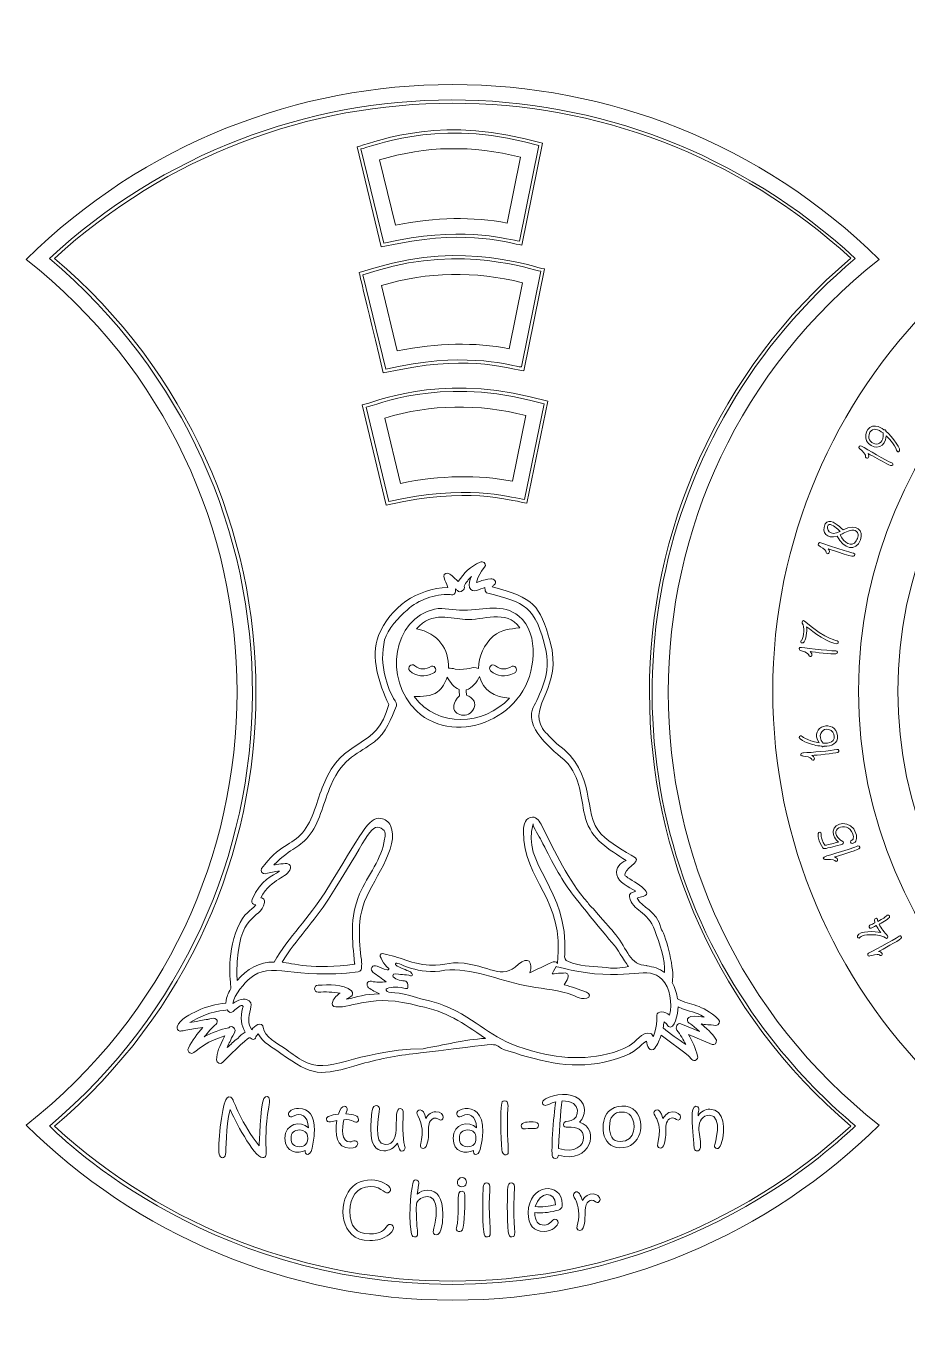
# Model space of a CAD drawing. Header units: inches. Extents: x 0.6 to 23.3, y -0.3 to 8.3.
# Drawn here: x 0.58 to 6.26, y -0.14 to 8.28 of the extents above; entities that cross this region are included whole.
import ezdxf

# ---------------------------------------------------------------- set-up
doc = ezdxf.new("R2010")
doc.units = ezdxf.units.IN
doc.header["$MEASUREMENT"] = 0
doc.layers.add('_U+0421_U+043B_U+043E_U+0439 1', color=7, linetype='Continuous')

msp = doc.modelspace()

# ---------------------------------------------------------------- linework, layer by layer
at = {"layer": '_U+0421_U+043B_U+043E_U+0439 1', "color": 1, "lineweight": 9, "true_color": 0xff0000}
for points, knots in [([(6.0792, 6.775), (4.5528, 8.2792), (2.1042, 8.2778), (0.5792, 6.775), (2.3917, 5.3528), (2.3931, 2.6194), (0.5792, 1.1944), (1.2861, 0.4972), (2.2569, 0.0667), (3.3292, 0.0667), (4.4014, 0.0667), (5.3722, 0.4972), (6.0792, 1.1944), (4.2667, 2.6181), (4.2639, 5.3514), (6.0792, 6.775)], [0, 0, 0, 0, 1, 1, 1, 2, 2, 2, 3, 3, 3, 4, 4, 4, 5, 5, 5, 5]), ([(3.7667, 7.4347), (3.7667, 7.4347), (3.6806, 7.0097), (3.6806, 7.0097), (3.4611, 7.0514), (3.2208, 7.0486), (2.9597, 6.9958), (2.9597, 6.9958), (2.8583, 7.4167), (2.8583, 7.4167), (3.1556, 7.5083), (3.4583, 7.5125), (3.7667, 7.4347)], [0, 0, 0, 0, 1, 1, 1, 2, 2, 2, 3, 3, 3, 4, 4, 4, 4]), ([(8.9375, 0.4486), (6.9833, 0.4486), (5.3931, 2.0389), (5.3931, 3.9931), (5.3931, 5.9472), (6.9833, 7.5375), (8.9375, 7.5375), (10.8917, 7.5375), (12.4819, 5.9472), (12.4819, 3.9931), (12.4819, 2.0389), (10.8917, 0.4486), (8.9375, 0.4486)], [0, 0, 0, 0, 1, 1, 1, 2, 2, 2, 3, 3, 3, 4, 4, 4, 4]), ([(8.9375, 6.9847), (7.2875, 6.9847), (5.9458, 5.6431), (5.9458, 3.9931), (5.9458, 2.3431), (7.2875, 1.0014), (8.9375, 1.0014), (10.5875, 1.0014), (11.9292, 2.3431), (11.9292, 3.9931), (11.9292, 5.6431), (10.5875, 6.9847), (8.9375, 6.9847)], [0, 0, 0, 0, 1, 1, 1, 2, 2, 2, 3, 3, 3, 4, 4, 4, 4]), ([(3.7792, 6.625), (3.7792, 6.625), (3.6931, 6.2), (3.6931, 6.2), (3.4736, 6.2417), (3.2333, 6.2389), (2.9722, 6.1861), (2.9722, 6.1861), (2.8708, 6.6069), (2.8708, 6.6069), (3.1681, 6.6972), (3.4722, 6.7014), (3.7792, 6.625)], [0, 0, 0, 0, 1, 1, 1, 2, 2, 2, 3, 3, 3, 4, 4, 4, 4]), ([(8.9375, 1.2556), (7.4278, 1.2556), (6.2, 2.4833), (6.2, 3.9931), (6.2, 5.5028), (7.4278, 6.7306), (8.9375, 6.7306), (10.4472, 6.7306), (11.675, 5.5028), (11.675, 3.9931), (11.675, 2.4833), (10.4472, 1.2556), (8.9375, 1.2556)], [0, 0, 0, 0, 1, 1, 1, 2, 2, 2, 3, 3, 3, 4, 4, 4, 4]), ([(3.7139, 5.3458), (3.4944, 5.3875), (3.2542, 5.3847), (2.9931, 5.3319), (2.9931, 5.3319), (2.8917, 5.7528), (2.8917, 5.7528), (3.1903, 5.8431), (3.4931, 5.8458), (3.8014, 5.7694), (3.8014, 5.7694), (3.7139, 5.3458), (3.7139, 5.3458)], [0, 0, 0, 0, 1, 1, 1, 2, 2, 2, 3, 3, 3, 4, 4, 4, 4])]:
    msp.add_open_spline(points, degree=3, knots=knots, dxfattribs=at)
at = {"layer": '_U+0421_U+043B_U+043E_U+0439 1', "lineweight": 0}
for points, knots in [([(5.9264, 1.1889), (5.8889, 1.1653), (4.9431, 0.1681), (3.3278, 0.1681), (1.7014, 0.1681), (0.75, 1.1764), (0.7292, 1.1889), (2.4625, 2.6472), (2.4861, 5.3), (0.7292, 6.7819), (2.2, 8.1403), (4.4458, 8.1472), (5.925, 6.7819), (4.5944, 5.6611), (4.2639, 3.8347), (4.9958, 2.3653), (5.3694, 1.6194), (5.9014, 1.2153), (5.9264, 1.1889)], [0, 0, 0, 0, 1, 1, 1, 2, 2, 2, 3, 3, 3, 4, 4, 4, 5, 5, 5, 6, 6, 6, 6]), ([(5.8958, 1.1889), (4.1708, 2.6542), (4.1597, 5.3097), (5.8958, 6.7833), (4.4444, 8.1167), (2.2111, 8.1139), (0.7625, 6.7819), (2.4944, 5.3111), (2.4931, 2.6569), (0.7625, 1.1875), (2.2111, -0.1431), (4.4444, -0.1444), (5.8958, 1.1889)], [0, 0, 0, 0, 1, 1, 1, 2, 2, 2, 3, 3, 3, 4, 4, 4, 4]), ([(2.8681, 6.8556), (2.8681, 6.8556), (2.7125, 7.5014), (2.7125, 7.5014), (2.7833, 7.5139), (3.1944, 7.7028), (3.7958, 7.5528), (3.7958, 7.5528), (3.9083, 7.525), (3.9083, 7.525), (3.9083, 7.525), (3.775, 6.8681), (3.775, 6.8681), (3.7, 6.8764), (3.4403, 6.9694), (2.9819, 6.8778), (2.9819, 6.8778), (2.8681, 6.8556), (2.8681, 6.8556)], [0, 0, 0, 0, 1, 1, 1, 2, 2, 2, 3, 3, 3, 4, 4, 4, 5, 5, 5, 6, 6, 6, 6]), ([(2.7375, 7.4875), (2.7375, 7.4875), (2.8847, 6.8792), (2.8847, 6.8792), (2.8847, 6.8792), (2.9792, 6.8986), (2.9792, 6.8986), (3.4347, 6.9889), (3.6986, 6.8986), (3.7597, 6.8931), (3.7597, 6.8931), (3.8847, 7.5097), (3.8847, 7.5097), (3.8847, 7.5097), (3.7917, 7.5333), (3.7917, 7.5333), (3.2028, 7.6792), (2.7972, 7.4972), (2.7375, 7.4875)], [0, 0, 0, 0, 1, 1, 1, 2, 2, 2, 3, 3, 3, 4, 4, 4, 5, 5, 5, 6, 6, 6, 6]), ([(3.9222, 6.7139), (3.9222, 6.7139), (3.7889, 6.0569), (3.7889, 6.0569), (3.7139, 6.0653), (3.4542, 6.1583), (2.9958, 6.0667), (2.9958, 6.0667), (2.8819, 6.0444), (2.8819, 6.0444), (2.7278, 6.6806), (2.7278, 6.6847), (2.7264, 6.6903), (2.7264, 6.6903), (2.8361, 6.7236), (2.8361, 6.7236), (3.4056, 6.8958), (3.8514, 6.7236), (3.9222, 6.7139)], [0, 0, 0, 0, 1, 1, 1, 2, 2, 2, 3, 3, 3, 4, 4, 4, 5, 5, 5, 6, 6, 6, 6]), ([(3.8972, 6.6986), (3.8375, 6.7069), (3.4, 6.8722), (2.8417, 6.7042), (2.8417, 6.7042), (2.75, 6.6764), (2.75, 6.6764), (2.75, 6.6764), (2.8972, 6.0681), (2.8972, 6.0681), (2.8972, 6.0681), (2.9917, 6.0875), (2.9917, 6.0875), (3.4472, 6.1778), (3.7111, 6.0875), (3.7722, 6.0819), (3.7722, 6.0819), (3.8972, 6.6986), (3.8972, 6.6986)], [0, 0, 0, 0, 1, 1, 1, 2, 2, 2, 3, 3, 3, 4, 4, 4, 5, 5, 5, 6, 6, 6, 6]), ([(3.8292, 5.8889), (3.8292, 5.8889), (3.9417, 5.8611), (3.9417, 5.8611), (3.9417, 5.8611), (3.8083, 5.2042), (3.8083, 5.2042), (3.7333, 5.2125), (3.4736, 5.3056), (3.0153, 5.2139), (3.0153, 5.2139), (2.9014, 5.1917), (2.9014, 5.1917), (2.9014, 5.1917), (2.7458, 5.8375), (2.7458, 5.8375), (2.8153, 5.85), (3.2278, 6.0389), (3.8292, 5.8889)], [0, 0, 0, 0, 1, 1, 1, 2, 2, 2, 3, 3, 3, 4, 4, 4, 5, 5, 5, 6, 6, 6, 6]), ([(3.9181, 5.8444), (3.9181, 5.8444), (3.825, 5.8681), (3.825, 5.8681), (3.2375, 6.0153), (2.8306, 5.8333), (2.7708, 5.8222), (2.7708, 5.8222), (2.9181, 5.2139), (2.9181, 5.2139), (2.9181, 5.2139), (3.0125, 5.2333), (3.0125, 5.2333), (3.4681, 5.3236), (3.7319, 5.2333), (3.7931, 5.2278), (3.7931, 5.2278), (3.9181, 5.8444), (3.9181, 5.8444)], [0, 0, 0, 0, 1, 1, 1, 2, 2, 2, 3, 3, 3, 4, 4, 4, 5, 5, 5, 6, 6, 6, 6]), ([(6.0097, 5.5889), (5.9694, 5.6306), (6, 5.7083), (6.0556, 5.7014), (6.0792, 5.6986), (6.0958, 5.6861), (6.1097, 5.6778), (6.1125, 5.6778), (6.1153, 5.6778), (6.1181, 5.6764), (6.1222, 5.6736), (6.1222, 5.6694), (6.1222, 5.6681), (6.1625, 5.6347), (6.2333, 5.5417), (6.2042, 5.5347), (6.1847, 5.5292), (6.2, 5.5681), (6.1236, 5.6389), (6.1236, 5.5611), (6.0528, 5.5458), (6.0097, 5.5889)], [0, 0, 0, 0, 1, 1, 1, 2, 2, 2, 3, 3, 3, 4, 4, 4, 5, 5, 5, 6, 6, 6, 7, 7, 7, 7]), ([(6.1042, 5.6569), (6.0736, 5.6792), (6.0375, 5.6944), (6.0194, 5.6611), (5.9792, 5.5875), (6.1153, 5.5375), (6.1042, 5.6569)], [0, 0, 0, 0, 1, 1, 1, 2, 2, 2, 2]), ([(5.9917, 5.5), (5.9972, 5.4875), (6.0222, 5.4944), (6.0069, 5.525), (6.0444, 5.5028), (6.0875, 5.4792), (6.1278, 5.4583), (6.1472, 5.4486), (6.1611, 5.4403), (6.1667, 5.45), (6.1694, 5.4556), (6.1667, 5.4625), (6.1611, 5.4639), (6.125, 5.4764), (6, 5.5514), (5.9639, 5.5722), (5.9542, 5.5792), (5.9417, 5.5653), (5.9528, 5.5556), (6.0056, 5.5097), (5.9875, 5.5097), (5.9917, 5.5)], [0, 0, 0, 0, 1, 1, 1, 2, 2, 2, 3, 3, 3, 4, 4, 4, 5, 5, 5, 6, 6, 6, 7, 7, 7, 7]), ([(5.7292, 5.0653), (5.7319, 5.0722), (5.7361, 5.0778), (5.7417, 5.0806), (5.7736, 5.1), (5.8181, 5.0597), (5.8458, 5.0319), (5.9361, 5.0792), (5.9792, 5.0236), (5.9583, 4.9681), (5.9278, 4.8889), (5.8486, 4.9083), (5.8083, 4.9917), (5.7389, 4.9708), (5.7069, 5.0153), (5.7292, 5.0653)], [0, 0, 0, 0, 1, 1, 1, 2, 2, 2, 3, 3, 3, 4, 4, 4, 5, 5, 5, 5]), ([(5.8028, 5.0125), (5.8097, 5.0153), (5.8181, 5.0181), (5.8264, 5.0222), (5.8125, 5.0361), (5.7764, 5.0694), (5.7569, 5.0667), (5.7306, 5.0611), (5.7472, 4.9944), (5.8028, 5.0125)], [0, 0, 0, 0, 1, 1, 1, 2, 2, 2, 3, 3, 3, 3]), ([(5.8361, 5.0042), (5.8333, 5.0028), (5.8292, 5.0014), (5.8264, 5), (5.8528, 4.9472), (5.9014, 4.9139), (5.9306, 4.9611), (5.9431, 4.9819), (5.95, 5.0069), (5.9333, 5.0222), (5.9139, 5.0403), (5.8694, 5.0208), (5.8486, 5.0111), (5.8486, 5.0111), (5.8486, 5.0111), (5.8486, 5.0111), (5.8444, 5.0083), (5.8403, 5.0056), (5.8361, 5.0042)], [0, 0, 0, 0, 1, 1, 1, 2, 2, 2, 3, 3, 3, 4, 4, 4, 5, 5, 5, 6, 6, 6, 6]), ([(5.7292, 4.9028), (5.7431, 4.8889), (5.7333, 4.8903), (5.7389, 4.8819), (5.7472, 4.8708), (5.7694, 4.8833), (5.75, 4.9097), (5.9319, 4.8472), (5.9167, 4.8611), (5.9222, 4.8708), (5.9236, 4.8861), (5.9222, 4.8722), (5.7583, 4.9292), (5.6944, 4.9514), (5.6958, 4.9514), (5.6917, 4.9486), (5.6875, 4.9472), (5.6847, 4.9417), (5.6861, 4.9361), (5.6875, 4.9292), (5.7111, 4.9208), (5.7292, 4.9028)], [0, 0, 0, 0, 1, 1, 1, 2, 2, 2, 3, 3, 3, 4, 4, 4, 5, 5, 5, 6, 6, 6, 7, 7, 7, 7]), ([(4.8708, 1.6181), (4.8139, 1.6806), (4.7389, 1.7208), (4.6736, 1.7736), (4.6639, 1.7444), (4.65, 1.7167), (4.6333, 1.6917), (4.625, 1.6764), (4.6028, 1.6764), (4.5931, 1.6917), (4.5861, 1.7056), (4.5806, 1.7208), (4.5778, 1.7361), (4.5292, 1.7056), (4.5208, 1.6653), (4.3917, 1.6236), (4.1625, 1.5486), (3.9528, 1.5875), (3.7292, 1.6597), (3.4931, 1.7208), (3.8056, 1.7417), (3.1208, 1.6597), (2.9917, 1.6472), (2.8653, 1.6236), (2.7403, 1.5889), (2.4639, 1.5069), (2.4278, 1.5097), (2.2222, 1.6569), (2.1736, 1.6917), (2.1028, 1.7264), (2.075, 1.7833), (2.075, 1.7833), (2.0639, 1.7694), (2.0639, 1.7694), (2.0569, 1.7611), (2.0583, 1.75), (2.0458, 1.7472), (2.0333, 1.7444), (2.0264, 1.7597), (2.0181, 1.7583), (2.0028, 1.7542), (1.8653, 1.6208), (1.8458, 1.5986), (1.8319, 1.5819), (1.8083, 1.5972), (1.8069, 1.6153), (1.8083, 1.6653), (1.8236, 1.6972), (1.8597, 1.7694), (1.6875, 1.7194), (1.6694, 1.6417), (1.6347, 1.6597), (1.6236, 1.6653), (1.6194, 1.6792), (1.625, 1.6917), (1.6514, 1.7403), (1.6819, 1.7847), (1.7194, 1.825), (1.5694, 1.8), (1.5778, 1.8), (1.5694, 1.8014), (1.5569, 1.8042), (1.55, 1.8167), (1.5528, 1.8292), (1.5681, 1.8778), (1.6403, 1.9125), (1.6833, 1.9319), (1.7417, 1.9583), (1.8028, 1.975), (1.8667, 1.9806), (1.8722, 2.0347), (1.8806, 2.0347), (1.8986, 2.0764), (1.9014, 2.0889), (1.8653, 2.2861), (1.9417, 2.4653), (1.9861, 2.5694), (2.0278, 2.5722), (2.0597, 2.6153), (2.0583, 2.6153), (2.0528, 2.6153), (2.0458, 2.6181), (2.0347, 2.6236), (2.0306, 2.6389), (2.0361, 2.65), (2.0944, 2.7819), (2.1667, 2.7986), (2.2125, 2.8319), (2.1819, 2.8292), (2.1528, 2.8236), (2.1236, 2.8153), (2.1056, 2.8111), (2.0847, 2.8319), (2.0972, 2.8486), (2.2056, 3.0014), (2.2944, 3), (2.3611, 3.0792), (2.4319, 3.1625), (2.4528, 3.2889), (2.4958, 3.3875), (2.6167, 3.7056), (2.8444, 3.6056), (2.9167, 3.9069), (2.8556, 4.0389), (2.7986, 4.2125), (2.85, 4.35), (2.925, 4.5333), (3.1, 4.6542), (3.2972, 4.6611), (3.2917, 4.6931), (3.2792, 4.6931), (3.2722, 4.7306), (3.2694, 4.7528), (3.2972, 4.7583), (3.3111, 4.7472), (3.3306, 4.7319), (3.3472, 4.7153), (3.3653, 4.6986), (3.4014, 4.7556), (3.4431, 4.7972), (3.5056, 4.8236), (3.5139, 4.8278), (3.525, 4.8264), (3.5319, 4.8208), (3.5611, 4.7931), (3.5056, 4.7833), (3.4819, 4.6917), (3.5083, 4.7014), (3.5167, 4.7083), (3.575, 4.7167), (3.5944, 4.7194), (3.6181, 4.6944), (3.5972, 4.6778), (3.5917, 4.675), (3.5875, 4.6694), (3.5833, 4.6639), (3.8556, 4.5931), (3.8875, 4.55), (3.9583, 4.3097), (4.0403, 4.0167), (3.8153, 3.9042), (3.9083, 3.7514), (3.9208, 3.7306), (3.9153, 3.7389), (4.0014, 3.6528), (4.2708, 3.4597), (4.1569, 3.2069), (4.2861, 3.0708), (4.3458, 3.0083), (4.4347, 2.9639), (4.5069, 2.9167), (4.5417, 2.8931), (4.4306, 2.8417), (4.4389, 2.8056), (4.4431, 2.7903), (4.6472, 2.6958), (4.5569, 2.6694), (4.5444, 2.6653), (4.5306, 2.6625), (4.5181, 2.6583), (4.5528, 2.5875), (4.6375, 2.5931), (4.6764, 2.4542), (4.7069, 2.4167), (4.7611, 2.1708), (4.7472, 2.1375), (4.7472, 2.1292), (4.7458, 2.1222), (4.7444, 2.1139), (4.7625, 2.0806), (4.7736, 2.0444), (4.7792, 2.0083), (4.8653, 1.9625), (4.9333, 1.9806), (5.0431, 1.8764), (5.0569, 1.8625), (5.0472, 1.8375), (5.0264, 1.8375), (4.9333, 1.8458), (4.9444, 1.8444), (4.9319, 1.8472), (4.9889, 1.7958), (5.0083, 1.7806), (5.0292, 1.7417), (5.0333, 1.725), (5.0181, 1.7083), (5.0014, 1.7139), (5.0014, 1.7139), (4.8486, 1.7792), (4.8486, 1.7792), (4.875, 1.7361), (4.8944, 1.6889), (4.9083, 1.6403), (4.9153, 1.6181), (4.8875, 1.6014), (4.8708, 1.6181)], [0, 0, 0, 0, 1, 1, 1, 2, 2, 2, 3, 3, 3, 4, 4, 4, 5, 5, 5, 6, 6, 6, 7, 7, 7, 8, 8, 8, 9, 9, 9, 10, 10, 10, 11, 11, 11, 12, 12, 12, 13, 13, 13, 14, 14, 14, 15, 15, 15, 16, 16, 16, 17, 17, 17, 18, 18, 18, 19, 19, 19, 20, 20, 20, 21, 21, 21, 22, 22, 22, 23, 23, 23, 24, 24, 24, 25, 25, 25, 26, 26, 26, 27, 27, 27, 28, 28, 28, 29, 29, 29, 30, 30, 30, 31, 31, 31, 32, 32, 32, 33, 33, 33, 34, 34, 34, 35, 35, 35, 36, 36, 36, 37, 37, 37, 38, 38, 38, 39, 39, 39, 40, 40, 40, 41, 41, 41, 42, 42, 42, 43, 43, 43, 44, 44, 44, 45, 45, 45, 46, 46, 46, 47, 47, 47, 48, 48, 48, 49, 49, 49, 50, 50, 50, 51, 51, 51, 52, 52, 52, 53, 53, 53, 54, 54, 54, 55, 55, 55, 56, 56, 56, 57, 57, 57, 58, 58, 58, 59, 59, 59, 60, 60, 60, 61, 61, 61, 62, 62, 62, 63, 63, 63, 64, 64, 64, 65, 65, 65, 65]), ([(3.5403, 1.7542), (3.3889, 1.8569), (3.2931, 1.9264), (3.1139, 1.9625), (2.8014, 2.0472), (2.6903, 1.9486), (2.575, 1.9569), (2.5569, 1.9569), (2.5472, 1.9764), (2.5556, 1.9917), (2.5653, 2.0125), (2.5861, 2.0389), (2.6042, 2.0458), (2.5569, 2.0528), (2.5083, 2.0556), (2.4611, 2.0514), (2.4319, 2.0528), (2.4319, 2.0958), (2.4611, 2.0972), (2.5319, 2.0972), (2.6194, 2.1083), (2.6778, 2.0597), (2.6875, 2.0486), (2.6861, 2.0319), (2.6736, 2.0236), (2.6639, 2.0167), (2.6542, 2.0111), (2.6444, 2.0069), (2.7167, 2.0194), (2.7597, 2.0417), (2.8583, 2.0403), (2.8333, 2.0514), (2.8097, 2.0653), (2.7875, 2.0806), (2.7667, 2.0944), (2.7792, 2.1306), (2.8056, 2.1222), (2.8361, 2.1139), (2.8694, 2.1139), (2.9014, 2.1194), (2.8722, 2.1389), (2.8444, 2.1611), (2.8153, 2.1806), (2.8056, 2.1875), (2.8014, 2.2), (2.8069, 2.2111), (2.8222, 2.2403), (2.8556, 2.2069), (2.9069, 2.1958), (2.9097, 2.1958), (2.9167, 2.1958), (2.9181, 2.2), (2.9194, 2.2111), (2.9069, 2.2), (2.8722, 2.2611), (2.8667, 2.2708), (2.8528, 2.2917), (2.8681, 2.2986), (2.8736, 2.3014), (2.8792, 2.3014), (2.8847, 2.2986), (2.8958, 2.2958), (2.9097, 2.2931), (2.9389, 2.2861), (2.9833, 2.275), (3.0333, 2.2528), (3.0847, 2.2403), (3.2375, 2.2028), (3.2778, 2.2444), (3.3653, 2.2417), (3.5708, 2.2278), (3.6431, 2.1222), (3.7528, 2.2319), (3.8139, 2.2861), (3.85, 2.2472), (3.8264, 2.1764), (3.8722, 2.1986), (3.9194, 2.2208), (3.9653, 2.2431), (3.9792, 2.25), (4.0014, 2.2514), (4.0042, 2.2375), (4.0542, 2.6653), (3.7833, 2.7611), (3.7861, 3.0903), (3.7847, 3.1333), (3.8, 3.1792), (3.8431, 3.1806), (3.8722, 3.1806), (3.8917, 3.15), (3.9042, 3.125), (3.9917, 2.9528), (4.0722, 2.7736), (4.2, 2.6292), (4.2, 2.6208), (4.2278, 2.5972), (4.2347, 2.5903), (4.3361, 2.4736), (4.3444, 2.4667), (4.3806, 2.4222), (4.4542, 2.3319), (4.4722, 2.2236), (4.5806, 2.2236), (4.5806, 2.2222), (4.5806, 2.2222), (4.5806, 2.2208), (4.6208, 2.2167), (4.6625, 2.2042), (4.6944, 2.1778), (4.7028, 2.2597), (4.6639, 2.3681), (4.6319, 2.4486), (4.5875, 2.5778), (4.4875, 2.5736), (4.4694, 2.6653), (4.4639, 2.6875), (4.4861, 2.6944), (4.5097, 2.7028), (4.4625, 2.7319), (4.3986, 2.7583), (4.3875, 2.8083), (4.3778, 2.8542), (4.4097, 2.8833), (4.4472, 2.9014), (4.3375, 2.9708), (4.2236, 3.0361), (4.1861, 3.1708), (4.1528, 3.2889), (4.1653, 3.4042), (4.0736, 3.5236), (4.0153, 3.5861), (3.7931, 3.7333), (3.8444, 3.8764), (3.8625, 3.9264), (3.9681, 4.0861), (3.9319, 4.2472), (3.8639, 4.55), (3.7903, 4.5625), (3.5556, 4.6236), (3.5444, 4.6264), (3.5375, 4.6361), (3.5389, 4.6472), (3.5375, 4.6514), (3.5361, 4.6556), (3.5375, 4.6611), (3.5056, 4.6528), (3.4556, 4.6167), (3.4375, 4.6597), (3.4333, 4.6833), (3.4375, 4.7083), (3.45, 4.7306), (3.4306, 4.7125), (3.4153, 4.6917), (3.4028, 4.6694), (3.4083, 4.6583), (3.4028, 4.6458), (3.3917, 4.6403), (3.3833, 4.6306), (3.3681, 4.6306), (3.3597, 4.6403), (3.3556, 4.6444), (3.3514, 4.6486), (3.3472, 4.6528), (3.3486, 4.6389), (3.3486, 4.6319), (3.3444, 4.625), (3.3389, 4.6139), (3.3236, 4.6083), (3.3125, 4.6153), (3.2111, 4.6181), (3.1111, 4.5833), (3.0347, 4.5153), (2.9806, 4.4681), (2.9097, 4.3931), (2.8903, 4.3222), (2.8722, 4.2444), (2.8736, 4.1625), (2.8944, 4.0861), (2.9319, 3.9361), (2.9764, 3.9236), (2.9667, 3.8986), (2.9319, 3.8139), (2.9, 3.7236), (2.825, 3.6653), (2.725, 3.5889), (2.625, 3.5722), (2.5444, 3.3847), (2.4986, 3.2833), (2.4764, 3.1611), (2.4111, 3.0694), (2.3417, 2.9792), (2.2931, 2.9889), (2.1764, 2.8722), (2.1903, 2.875), (2.2542, 2.8833), (2.2667, 2.8792), (2.2792, 2.8764), (2.2861, 2.8639), (2.2833, 2.8514), (2.2611, 2.7819), (2.1681, 2.7958), (2.0917, 2.6597), (2.1083, 2.6597), (2.1181, 2.6444), (2.1153, 2.6306), (2.0875, 2.5056), (1.9444, 2.5819), (1.9375, 2.1792), (1.9361, 2.1389), (1.9417, 2.1306), (1.9389, 2.1278), (2.0014, 2.1986), (2.0833, 2.2486), (2.1778, 2.2458), (2.2708, 2.4056), (2.4056, 2.5361), (2.5042, 2.6931), (2.7472, 3.0806), (2.7847, 3.1833), (2.8667, 3.1722), (2.8931, 3.1681), (2.9167, 3.1514), (2.9278, 3.1264), (2.9958, 2.9861), (2.7972, 2.7583), (2.7514, 2.6083), (2.6972, 2.4347), (2.7542, 2.2375), (2.7403, 2.2181), (2.7458, 2.2028), (2.7361, 2.1861), (2.7194, 2.1833), (2.3014, 2.1292), (2.1597, 2.2583), (2.0208, 2.1403), (1.9917, 2.1153), (1.9181, 2.0361), (1.9125, 1.9792), (1.9444, 2.0014), (1.9861, 2.0208), (2.0167, 1.9958), (2.0361, 1.9792), (2.0306, 1.9639), (2.025, 1.9417), (2.0125, 1.8889), (2.0069, 1.8486), (2.0333, 1.8083), (2.0431, 1.8236), (2.0569, 1.8361), (2.0736, 1.8431), (2.0889, 1.8514), (2.1083, 1.8403), (2.1083, 1.8236), (2.1111, 1.7653), (2.2028, 1.7194), (2.2458, 1.6903), (2.2819, 1.6639), (2.3181, 1.6361), (2.3569, 1.6139), (2.5403, 1.5069), (2.6792, 1.6778), (3.1389, 1.6875), (3.2736, 1.7111), (3.4056, 1.7458), (3.5403, 1.7542)], [0, 0, 0, 0, 1, 1, 1, 2, 2, 2, 3, 3, 3, 4, 4, 4, 5, 5, 5, 6, 6, 6, 7, 7, 7, 8, 8, 8, 9, 9, 9, 10, 10, 10, 11, 11, 11, 12, 12, 12, 13, 13, 13, 14, 14, 14, 15, 15, 15, 16, 16, 16, 17, 17, 17, 18, 18, 18, 19, 19, 19, 20, 20, 20, 21, 21, 21, 22, 22, 22, 23, 23, 23, 24, 24, 24, 25, 25, 25, 26, 26, 26, 27, 27, 27, 28, 28, 28, 29, 29, 29, 30, 30, 30, 31, 31, 31, 32, 32, 32, 33, 33, 33, 34, 34, 34, 35, 35, 35, 36, 36, 36, 37, 37, 37, 38, 38, 38, 39, 39, 39, 40, 40, 40, 41, 41, 41, 42, 42, 42, 43, 43, 43, 44, 44, 44, 45, 45, 45, 46, 46, 46, 47, 47, 47, 48, 48, 48, 49, 49, 49, 50, 50, 50, 51, 51, 51, 52, 52, 52, 53, 53, 53, 54, 54, 54, 55, 55, 55, 56, 56, 56, 57, 57, 57, 58, 58, 58, 59, 59, 59, 60, 60, 60, 61, 61, 61, 62, 62, 62, 63, 63, 63, 64, 64, 64, 65, 65, 65, 66, 66, 66, 67, 67, 67, 68, 68, 68, 69, 69, 69, 70, 70, 70, 71, 71, 71, 72, 72, 72, 73, 73, 73, 74, 74, 74, 75, 75, 75, 76, 76, 76, 77, 77, 77, 78, 78, 78, 79, 79, 79, 80, 80, 80, 81, 81, 81, 82, 82, 82, 83, 83, 83, 84, 84, 84, 85, 85, 85, 86, 86, 86, 87, 87, 87, 88, 88, 88, 88]), ([(3.0972, 3.8625), (2.8792, 4.0736), (2.9458, 4.4597), (3.2125, 4.5208), (3.2736, 4.5333), (3.3361, 4.5125), (3.3972, 4.5139), (3.5417, 4.5181), (3.6486, 4.5597), (3.7556, 4.4764), (3.8264, 4.4194), (3.8514, 4.3236), (3.8472, 4.2292), (3.8403, 3.8222), (3.3569, 3.6264), (3.0972, 3.8625)], [0, 0, 0, 0, 1, 1, 1, 2, 2, 2, 3, 3, 3, 4, 4, 4, 5, 5, 5, 5]), ([(3.0958, 4.3944), (3.2375, 4.3653), (3.3069, 4.2625), (3.3014, 4.1403), (3.3153, 4.1403), (3.3306, 4.1389), (3.3444, 4.1347), (3.4347, 4.1236), (3.4514, 4.1556), (3.4958, 4.1389), (3.4972, 4.2167), (3.5306, 4.2917), (3.5903, 4.3458), (3.6472, 4.3944), (3.6958, 4.3903), (3.7611, 4.4014), (3.6778, 4.5236), (3.5194, 4.4472), (3.4097, 4.4542), (3.3236, 4.4583), (3.1958, 4.5111), (3.0958, 4.3944)], [0, 0, 0, 0, 1, 1, 1, 2, 2, 2, 3, 3, 3, 4, 4, 4, 5, 5, 5, 6, 6, 6, 7, 7, 7, 7]), ([(5.5889, 4.3042), (5.6097, 4.3167), (5.6139, 4.3819), (5.6111, 4.4069), (5.65, 4.375), (5.7597, 4.2972), (5.8056, 4.2972), (5.8125, 4.2972), (5.8181, 4.3056), (5.8139, 4.3125), (5.8069, 4.3222), (5.7458, 4.3153), (5.5972, 4.4444), (5.5889, 4.4528), (5.5764, 4.4403), (5.5833, 4.4306), (5.5986, 4.4097), (5.5931, 4.3431), (5.5806, 4.3208), (5.5736, 4.3194), (5.5708, 4.3111), (5.5764, 4.3042), (5.5778, 4.3042), (5.5861, 4.3028), (5.5889, 4.3042)], [0, 0, 0, 0, 1, 1, 1, 2, 2, 2, 3, 3, 3, 4, 4, 4, 5, 5, 5, 6, 6, 6, 7, 7, 7, 8, 8, 8, 8]), ([(5.5903, 4.2486), (5.5986, 4.2458), (5.6222, 4.2347), (5.625, 4.2264), (5.6264, 4.2236), (5.625, 4.2208), (5.6292, 4.2181), (5.6389, 4.2083), (5.6583, 4.225), (5.6333, 4.2472), (5.6611, 4.2431), (5.775, 4.2306), (5.8, 4.2333), (5.8139, 4.2347), (5.8111, 4.2542), (5.7986, 4.2528), (5.7472, 4.25), (5.575, 4.2778), (5.5681, 4.2736), (5.5639, 4.2708), (5.5625, 4.2653), (5.5653, 4.2597), (5.5694, 4.2556), (5.5708, 4.2556), (5.5903, 4.2486)], [0, 0, 0, 0, 1, 1, 1, 2, 2, 2, 3, 3, 3, 4, 4, 4, 5, 5, 5, 6, 6, 6, 7, 7, 7, 8, 8, 8, 8]), ([(3.0528, 4.1236), (3.0931, 4.0875), (3.1486, 4.0792), (3.2042, 4.1083), (3.2319, 4.1181), (3.2194, 4.1625), (3.1917, 4.1528), (3.1542, 4.1319), (3.1181, 4.1278), (3.0847, 4.1556), (3.0639, 4.1764), (3.0319, 4.1444), (3.0528, 4.1236)], [0, 0, 0, 0, 1, 1, 1, 2, 2, 2, 3, 3, 3, 4, 4, 4, 4]), ([(3.7125, 4.1528), (3.675, 4.1319), (3.6389, 4.1278), (3.6056, 4.1556), (3.5833, 4.175), (3.5514, 4.1431), (3.5736, 4.1236), (3.6139, 4.0875), (3.6694, 4.0792), (3.725, 4.1083), (3.7514, 4.1181), (3.7403, 4.1625), (3.7125, 4.1528)], [0, 0, 0, 0, 1, 1, 1, 2, 2, 2, 3, 3, 3, 4, 4, 4, 4]), ([(3.0819, 3.9569), (3.2292, 3.7556), (3.5292, 3.7681), (3.6958, 3.9472), (3.6, 3.9514), (3.5222, 4), (3.5014, 4.0861), (3.4861, 4.0514), (3.4556, 4.0125), (3.4167, 4), (3.4167, 3.9778), (3.4194, 3.9667), (3.4194, 3.9639), (3.4389, 3.9597), (3.4569, 3.9458), (3.4667, 3.9278), (3.4819, 3.9), (3.4583, 3.8569), (3.4319, 3.8444), (3.375, 3.8153), (3.2833, 3.8722), (3.3736, 3.9625), (3.3722, 3.9764), (3.3708, 3.9889), (3.3708, 4.0028), (3.3375, 4.0153), (3.3111, 4.0514), (3.2931, 4.0833), (3.2833, 4.0458), (3.2625, 4.0111), (3.2319, 3.9875), (3.1903, 3.9569), (3.1319, 3.9597), (3.0819, 3.9569)], [0, 0, 0, 0, 1, 1, 1, 2, 2, 2, 3, 3, 3, 4, 4, 4, 5, 5, 5, 6, 6, 6, 7, 7, 7, 8, 8, 8, 9, 9, 9, 10, 10, 10, 11, 11, 11, 11]), ([(5.6111, 3.6611), (5.6014, 3.6653), (5.5639, 3.6819), (5.5625, 3.6931), (5.5625, 3.6986), (5.5653, 3.7042), (5.5722, 3.7042), (5.5819, 3.7056), (5.6056, 3.6722), (5.6917, 3.6597), (5.6194, 3.7694), (5.7986, 3.8153), (5.8111, 3.7042), (5.8167, 3.6556), (5.7694, 3.6347), (5.725, 3.6375), (5.7236, 3.6361), (5.7222, 3.6333), (5.7167, 3.6333), (5.7139, 3.6333), (5.7111, 3.6347), (5.7083, 3.6375), (5.6736, 3.6403), (5.6458, 3.6472), (5.6111, 3.6611), (5.6111, 3.6611), (5.6111, 3.6611), (5.6111, 3.6611)], [0, 0, 0, 0, 1, 1, 1, 2, 2, 2, 3, 3, 3, 4, 4, 4, 5, 5, 5, 6, 6, 6, 7, 7, 7, 8, 8, 8, 9, 9, 9, 9]), ([(5.7181, 3.6569), (5.7361, 3.6556), (5.7569, 3.6569), (5.7722, 3.6653), (5.8056, 3.6833), (5.7903, 3.7514), (5.7361, 3.7472), (5.7111, 3.7458), (5.6764, 3.7056), (5.7181, 3.6569)], [0, 0, 0, 0, 1, 1, 1, 2, 2, 2, 3, 3, 3, 3]), ([(5.6458, 3.5778), (5.6722, 3.5792), (5.7875, 3.5903), (5.8125, 3.5972), (5.8264, 3.6014), (5.8194, 3.6208), (5.8069, 3.6167), (5.7722, 3.6069), (5.6375, 3.5972), (5.5917, 3.5944), (5.5847, 3.5944), (5.5736, 3.5944), (5.5736, 3.5847), (5.5722, 3.5736), (5.5847, 3.575), (5.5917, 3.5736), (5.6042, 3.5722), (5.6389, 3.5653), (5.6417, 3.5569), (5.6486, 3.5333), (5.6806, 3.5583), (5.6458, 3.5778)], [0, 0, 0, 0, 1, 1, 1, 2, 2, 2, 3, 3, 3, 4, 4, 4, 5, 5, 5, 6, 6, 6, 7, 7, 7, 7]), ([(2.7292, 2.6847), (2.7819, 2.8056), (2.8736, 2.9139), (2.8903, 3.0375), (2.8931, 3.0625), (2.9056, 3.0903), (2.8681, 3.1083), (2.8, 3.1486), (2.7722, 3.0306), (2.5292, 2.6514), (2.4375, 2.5083), (2.3181, 2.3889), (2.2292, 2.2458), (2.2903, 2.2375), (2.4333, 2.1944), (2.6986, 2.2319), (2.6986, 2.2333), (2.6972, 2.2347), (2.6972, 2.2361), (2.6819, 2.3833), (2.6625, 2.5333), (2.7292, 2.6847)], [0, 0, 0, 0, 1, 1, 1, 2, 2, 2, 3, 3, 3, 4, 4, 4, 5, 5, 5, 6, 6, 6, 7, 7, 7, 7]), ([(4.0514, 2.2944), (4.0472, 2.275), (4.0542, 2.2569), (4.075, 2.2486), (4.1444, 2.2181), (4.2194, 2.2208), (4.2931, 2.2139), (4.3722, 2.2014), (4.4125, 2.2056), (4.4625, 2.2167), (4.4611, 2.2181), (4.3861, 2.3333), (4.3861, 2.3347), (4.3694, 2.3542), (4.1194, 2.6569), (4.0861, 2.7042), (4.0111, 2.8125), (3.9611, 2.9069), (3.9, 3.0306), (3.8917, 3.0486), (3.8431, 3.1194), (3.8486, 3.1361), (3.7653, 2.8764), (4.0792, 2.7194), (4.0514, 2.2944)], [0, 0, 0, 0, 1, 1, 1, 2, 2, 2, 3, 3, 3, 4, 4, 4, 5, 5, 5, 6, 6, 6, 7, 7, 7, 8, 8, 8, 8]), ([(5.7486, 2.9819), (5.7694, 2.9861), (5.7903, 2.9917), (5.8111, 2.9972), (5.8431, 3.0056), (5.8486, 3.0056), (5.8486, 3.0153), (5.8486, 3.0264), (5.8403, 3.0222), (5.8278, 3.0333), (5.7333, 3.1153), (5.9, 3.1653), (5.9125, 3.0528), (5.9125, 3.0431), (5.9111, 3.0319), (5.9028, 3.0306), (5.8917, 3.0292), (5.8917, 3.0097), (5.9069, 3.0111), (5.9347, 3.0167), (5.9375, 3.0458), (5.9292, 3.075), (5.9, 3.1681), (5.7847, 3.1472), (5.7819, 3.0903), (5.7792, 3.0639), (5.7986, 3.0333), (5.8167, 3.0194), (5.7917, 3.0125), (5.7556, 3.0028), (5.7292, 2.9986), (5.6944, 3.0528), (5.7097, 3.0708), (5.7028, 3.0792), (5.6986, 3.0833), (5.6931, 3.0833), (5.6889, 3.0806), (5.6819, 3.075), (5.6861, 3.0514), (5.6875, 3.0444), (5.6931, 3.0181), (5.7028, 3.0042), (5.7167, 2.9833), (5.7208, 2.9722), (5.7306, 2.9778), (5.7486, 2.9819)], [0, 0, 0, 0, 1, 1, 1, 2, 2, 2, 3, 3, 3, 4, 4, 4, 5, 5, 5, 6, 6, 6, 7, 7, 7, 8, 8, 8, 9, 9, 9, 10, 10, 10, 11, 11, 11, 12, 12, 12, 13, 13, 13, 14, 14, 14, 15, 15, 15, 15]), ([(5.7903, 2.9236), (5.8153, 2.9306), (5.9264, 2.9639), (5.9486, 2.9764), (5.9542, 2.9792), (5.9556, 2.9833), (5.9542, 2.9875), (5.95, 3.0014), (5.9375, 2.9917), (5.9222, 2.9861), (5.8028, 2.9403), (5.6917, 2.9292), (5.7236, 2.9083), (5.7278, 2.9056), (5.7319, 2.9069), (5.7333, 2.9069), (5.7472, 2.9083), (5.7833, 2.9097), (5.7931, 2.9), (5.8028, 2.8819), (5.8292, 2.9125), (5.7903, 2.9236)], [0, 0, 0, 0, 1, 1, 1, 2, 2, 2, 3, 3, 3, 4, 4, 4, 5, 5, 5, 6, 6, 6, 7, 7, 7, 7]), ([(6.0583, 2.4208), (6.0583, 2.4208), (6.0583, 2.4208), (6.0583, 2.4208), (6.1125, 2.4153), (6.1167, 2.3986), (6.1264, 2.3986), (6.1361, 2.4), (6.1375, 2.4125), (6.1333, 2.4153), (6.1139, 2.4347), (6.0903, 2.4653), (6.0778, 2.4889), (6.0903, 2.4958), (6.1375, 2.5208), (6.1444, 2.5333), (6.15, 2.5403), (6.1431, 2.55), (6.1333, 2.5486), (6.1236, 2.5472), (6.1403, 2.5444), (6.0694, 2.5083), (6.0667, 2.5194), (6.0694, 2.5208), (6.0653, 2.525), (6.0583, 2.5319), (6.0417, 2.5306), (6.0514, 2.4986), (6.0375, 2.4917), (6.0333, 2.4889), (6.0194, 2.4833), (6.0083, 2.4778), (6.0153, 2.4597), (6.0278, 2.4653), (6.0514, 2.4764), (6.0375, 2.4694), (6.0597, 2.4806), (6.0722, 2.4569), (6.0889, 2.4375), (6.0889, 2.4361), (6.0528, 2.4444), (5.9542, 2.4486), (5.9389, 2.4153), (5.9333, 2.4042), (5.95, 2.3931), (5.9569, 2.4069), (5.9639, 2.4208), (6.0264, 2.425), (6.0583, 2.4208)], [0, 0, 0, 0, 1, 1, 1, 2, 2, 2, 3, 3, 3, 4, 4, 4, 5, 5, 5, 6, 6, 6, 7, 7, 7, 8, 8, 8, 9, 9, 9, 10, 10, 10, 11, 11, 11, 12, 12, 12, 13, 13, 13, 14, 14, 14, 15, 15, 15, 16, 16, 16, 16]), ([(6.2069, 2.4125), (6.175, 2.3875), (6.0097, 2.3028), (6.0111, 2.3028), (6.0014, 2.2986), (6.0042, 2.2847), (6.0153, 2.2847), (6.0153, 2.2847), (6.0403, 2.2917), (6.0486, 2.2931), (6.0792, 2.2972), (6.0792, 2.2917), (6.0806, 2.2917), (6.0944, 2.275), (6.1153, 2.3097), (6.075, 2.3139), (6.0972, 2.3264), (6.2, 2.3806), (6.2194, 2.3972), (6.225, 2.4014), (6.2236, 2.4056), (6.2208, 2.4111), (6.2194, 2.4111), (6.2139, 2.4181), (6.2069, 2.4125)], [0, 0, 0, 0, 1, 1, 1, 2, 2, 2, 3, 3, 3, 4, 4, 4, 5, 5, 5, 6, 6, 6, 7, 7, 7, 8, 8, 8, 8]), ([(4.7278, 1.9042), (4.7472, 1.9792), (4.7306, 2.0819), (4.6806, 2.1333), (4.5847, 2.2306), (4.4847, 2.1208), (4.1167, 2.1889), (4.1056, 2.1903), (3.9972, 2.2181), (3.9958, 2.2167), (3.9875, 2.2014), (3.9708, 2.1694), (3.9708, 2.1694), (3.9708, 2.1694), (4.0514, 2.1778), (4.0611, 2.175), (4.0903, 2.1639), (4.0639, 2.125), (4.0486, 2.0986), (4.0972, 2.0861), (4.1444, 2.0694), (4.1917, 2.0528), (4.2139, 2.0444), (4.2194, 2.0181), (4.1944, 2.0125), (4.1444, 2.0028), (4.1167, 2.0306), (4.075, 2.0431), (3.9833, 2.0708), (3.8875, 2.075), (3.7944, 2.0944), (3.6222, 2.1292), (3.4514, 2.2111), (3.2792, 2.1931), (3.1042, 2.1583), (2.9819, 2.2444), (2.9653, 2.2389), (2.9611, 2.2375), (2.9597, 2.2306), (2.9611, 2.2278), (2.9639, 2.2222), (3.0236, 2.1958), (3.0417, 2.1889), (3.0653, 2.1833), (3.0764, 2.1625), (3.0681, 2.1583), (3.0625, 2.1556), (3.0514, 2.1597), (3.0458, 2.1611), (3.0278, 2.1639), (3.0111, 2.1653), (2.9931, 2.1667), (2.9833, 2.1681), (2.9389, 2.1778), (2.9431, 2.1569), (2.9472, 2.1361), (2.9931, 2.1264), (3.0181, 2.125), (3.0306, 2.1236), (3.0403, 2.1125), (3.0403, 2.1), (3.0403, 2.0611), (3.0417, 2.0778), (2.9764, 2.0833), (2.9681, 2.0847), (2.8917, 2.0861), (2.9, 2.0639), (2.9097, 2.0389), (2.9778, 2.0611), (3.0958, 2.0167), (3.1722, 1.9931), (3.2361, 1.9903), (3.35, 1.9319), (3.5542, 1.8208), (3.6, 1.7306), (3.8875, 1.6611), (4.0778, 1.6125), (4.2931, 1.6153), (4.4667, 1.7056), (4.5111, 1.7306), (4.5472, 1.7986), (4.6042, 1.7861), (4.6139, 1.7833), (4.6208, 1.7736), (4.6208, 1.7639), (4.6208, 1.7694), (4.6486, 1.8139), (4.6458, 1.9028), (4.6458, 1.9333), (4.7, 1.9292), (4.7278, 1.9042)], [0, 0, 0, 0, 1, 1, 1, 2, 2, 2, 3, 3, 3, 4, 4, 4, 5, 5, 5, 6, 6, 6, 7, 7, 7, 8, 8, 8, 9, 9, 9, 10, 10, 10, 11, 11, 11, 12, 12, 12, 13, 13, 13, 14, 14, 14, 15, 15, 15, 16, 16, 16, 17, 17, 17, 18, 18, 18, 19, 19, 19, 20, 20, 20, 21, 21, 21, 22, 22, 22, 23, 23, 23, 24, 24, 24, 25, 25, 25, 26, 26, 26, 27, 27, 27, 28, 28, 28, 29, 29, 29, 30, 30, 30, 30]), ([(1.9917, 1.7944), (1.9653, 1.8375), (1.9569, 1.8861), (1.9764, 1.9528), (1.9778, 1.9597), (1.9819, 1.9611), (1.9722, 1.9653), (1.9597, 1.9708), (1.9222, 1.9361), (1.9139, 1.9278), (1.9028, 1.9167), (1.8847, 1.9181), (1.875, 1.9375), (1.8653, 1.9347), (1.7625, 1.9347), (1.6347, 1.8569), (1.7569, 1.8778), (1.7514, 1.8764), (1.7639, 1.8792), (1.7792, 1.8833), (1.7944, 1.8889), (1.8056, 1.8764), (1.8139, 1.8681), (1.8125, 1.8542), (1.8042, 1.8458), (1.7764, 1.8208), (1.7514, 1.7931), (1.7278, 1.7639), (1.7778, 1.7917), (1.8306, 1.8111), (1.8861, 1.8222), (1.9028, 1.8431), (1.9417, 1.8153), (1.9194, 1.7861), (1.8944, 1.7389), (1.8903, 1.7264), (1.875, 1.6944), (1.8972, 1.7153), (1.9194, 1.7347), (1.9431, 1.7542), (1.9569, 1.7708), (1.9736, 1.7833), (1.9917, 1.7944)], [0, 0, 0, 0, 1, 1, 1, 2, 2, 2, 3, 3, 3, 4, 4, 4, 5, 5, 5, 6, 6, 6, 7, 7, 7, 8, 8, 8, 9, 9, 9, 10, 10, 10, 11, 11, 11, 12, 12, 12, 13, 13, 13, 14, 14, 14, 14]), ([(4.8, 1.8486), (4.8, 1.8486), (4.9208, 1.7972), (4.9208, 1.7972), (4.9097, 1.8083), (4.8931, 1.8222), (4.8625, 1.8486), (4.8347, 1.8542), (4.8236, 1.9097), (4.9153, 1.8944), (4.9153, 1.8944), (4.95, 1.8917), (4.95, 1.8917), (4.8917, 1.9292), (4.8653, 1.9194), (4.7833, 1.9569), (4.7819, 1.9125), (4.7583, 1.8056), (4.7208, 1.8306), (4.7125, 1.8361), (4.7097, 1.8472), (4.7028, 1.8528), (4.7014, 1.8542), (4.6917, 1.8583), (4.6917, 1.8611), (4.6903, 1.8486), (4.6889, 1.8347), (4.6861, 1.8222), (4.7319, 1.7819), (4.7833, 1.75), (4.8319, 1.7139), (4.8167, 1.7458), (4.7972, 1.7778), (4.775, 1.8069), (4.7639, 1.8208), (4.7778, 1.8583), (4.8, 1.8486)], [0, 0, 0, 0, 1, 1, 1, 2, 2, 2, 3, 3, 3, 4, 4, 4, 5, 5, 5, 6, 6, 6, 7, 7, 7, 8, 8, 8, 9, 9, 9, 10, 10, 10, 11, 11, 11, 12, 12, 12, 12]), ([(2.1125, 1.3667), (2.0875, 1.3167), (2.0819, 1.0653), (2.0819, 1.0611), (1.9681, 1.2), (1.9153, 1.3597), (1.9083, 1.3653), (1.8972, 1.3847), (1.8764, 1.3792), (1.8667, 1.3583), (1.8403, 1.3056), (1.8125, 1.0583), (1.8236, 1.0069), (1.8306, 0.975), (1.8611, 0.9778), (1.8653, 1.0056), (1.8694, 1.0264), (1.8639, 1.1833), (1.8944, 1.2944), (1.9181, 1.2417), (2.0458, 0.9861), (2.1042, 0.9861), (2.1542, 0.9861), (2.1, 1.0458), (2.1431, 1.3111), (2.1472, 1.3347), (2.1486, 1.35), (2.1486, 1.3556), (2.15, 1.3833), (2.1222, 1.3861), (2.1125, 1.3667)], [0, 0, 0, 0, 1, 1, 1, 2, 2, 2, 3, 3, 3, 4, 4, 4, 5, 5, 5, 6, 6, 6, 7, 7, 7, 8, 8, 8, 9, 9, 9, 10, 10, 10, 10]), ([(3.5056, 1.0375), (3.4931, 0.9889), (3.4569, 1.0028), (3.4639, 1.0319), (3.4167, 1.0056), (3.3319, 1.0181), (3.3319, 1.1097), (3.3319, 1.2069), (3.4361, 1.225), (3.4833, 1.1778), (3.4792, 1.2611), (3.4319, 1.275), (3.3931, 1.2556), (3.3792, 1.2486), (3.3708, 1.2431), (3.3611, 1.2542), (3.3097, 1.3056), (3.5986, 1.3917), (3.5056, 1.0375)], [0, 0, 0, 0, 1, 1, 1, 2, 2, 2, 3, 3, 3, 4, 4, 4, 5, 5, 5, 6, 6, 6, 6]), ([(3.6861, 1.0125), (3.6931, 1.0333), (3.6764, 1.1292), (3.6833, 1.2736), (3.6861, 1.3167), (3.6931, 1.3514), (3.6639, 1.3514), (3.6514, 1.3514), (3.6444, 1.3417), (3.6431, 1.3236), (3.6389, 1.2931), (3.6375, 1.1167), (3.6458, 1.0361), (3.6514, 0.9931), (3.6819, 1), (3.6861, 1.0125)], [0, 0, 0, 0, 1, 1, 1, 2, 2, 2, 3, 3, 3, 4, 4, 4, 5, 5, 5, 5]), ([(4.0125, 1), (4.0069, 0.9722), (3.9806, 0.975), (3.9736, 0.9903), (3.9597, 1.0194), (3.9847, 1.3125), (3.9944, 1.3458), (3.9569, 1.3361), (3.9458, 1.3222), (3.9264, 1.3222), (3.9111, 1.3222), (3.8917, 1.3431), (3.9278, 1.3639), (3.9861, 1.3986), (4.0889, 1.4056), (4.1431, 1.3639), (4.1903, 1.3264), (4.1903, 1.2556), (4.1472, 1.2139), (4.2833, 1.1708), (4.2181, 0.9403), (4.0125, 1)], [0, 0, 0, 0, 1, 1, 1, 2, 2, 2, 3, 3, 3, 4, 4, 4, 5, 5, 5, 6, 6, 6, 7, 7, 7, 7]), ([(4.1736, 1.1139), (4.1736, 1.1694), (4.1278, 1.1833), (4.0722, 1.1806), (4.0556, 1.1806), (4.0431, 1.1806), (4.0431, 1.1986), (4.0431, 1.2236), (4.0708, 1.2181), (4.0931, 1.2236), (4.1444, 1.2361), (4.1694, 1.3514), (4.0347, 1.3514), (4.0319, 1.3514), (4.0167, 1.1861), (4.0125, 1.0444), (4.1181, 1.0111), (4.1736, 1.0625), (4.1736, 1.1139)], [0, 0, 0, 0, 1, 1, 1, 2, 2, 2, 3, 3, 3, 4, 4, 4, 5, 5, 5, 6, 6, 6, 6]), ([(2.4375, 1.1611), (2.4375, 1.1292), (2.4278, 1.0056), (2.3958, 1.0056), (2.3806, 1.0056), (2.3764, 1.0194), (2.3792, 1.0319), (2.3319, 1.0056), (2.2472, 1.0181), (2.2472, 1.1097), (2.2472, 1.2069), (2.3514, 1.225), (2.3986, 1.1778), (2.3944, 1.2611), (2.3472, 1.275), (2.3083, 1.2556), (2.2986, 1.25), (2.2917, 1.2472), (2.2889, 1.2472), (2.2736, 1.2472), (2.2569, 1.2722), (2.2889, 1.2903), (2.3014, 1.2986), (2.3181, 1.3028), (2.3361, 1.3028), (2.4042, 1.3014), (2.4375, 1.2556), (2.4375, 1.1611)], [0, 0, 0, 0, 1, 1, 1, 2, 2, 2, 3, 3, 3, 4, 4, 4, 5, 5, 5, 6, 6, 6, 7, 7, 7, 8, 8, 8, 9, 9, 9, 9]), ([(2.7, 1.0944), (2.6917, 1.0944), (2.6778, 1.0861), (2.6667, 1.0861), (2.6111, 1.0861), (2.6139, 1.1722), (2.6278, 1.2292), (2.6819, 1.2361), (2.7028, 1.2014), (2.7181, 1.2181), (2.7208, 1.2222), (2.7222, 1.2264), (2.7222, 1.2306), (2.7222, 1.2528), (2.6944, 1.2653), (2.6403, 1.2667), (2.6472, 1.2847), (2.6556, 1.3), (2.6444, 1.3111), (2.6417, 1.3153), (2.6375, 1.3167), (2.6319, 1.3167), (2.6167, 1.3167), (2.6028, 1.3), (2.5931, 1.2653), (2.5403, 1.2597), (2.5153, 1.25), (2.5153, 1.2333), (2.5153, 1.2042), (2.5597, 1.2194), (2.5833, 1.2236), (2.5667, 1.1389), (2.5792, 1.0458), (2.6667, 1.0458), (2.7306, 1.0444), (2.7236, 1.0944), (2.7, 1.0944)], [0, 0, 0, 0, 1, 1, 1, 2, 2, 2, 3, 3, 3, 4, 4, 4, 5, 5, 5, 6, 6, 6, 7, 7, 7, 8, 8, 8, 9, 9, 9, 10, 10, 10, 11, 11, 11, 12, 12, 12, 12]), ([(3.0222, 1.05), (3.0222, 1.0375), (3.0139, 1.0264), (3.0014, 1.0264), (2.9903, 1.0264), (2.9806, 1.0444), (2.9736, 1.0792), (2.95, 1.0458), (2.9208, 1.0292), (2.8861, 1.0292), (2.8292, 1.0292), (2.8014, 1.075), (2.8014, 1.1667), (2.8014, 1.2139), (2.8042, 1.2542), (2.8111, 1.2889), (2.8194, 1.3361), (2.8569, 1.3236), (2.8569, 1.3014), (2.8569, 1.2639), (2.8111, 1.0694), (2.8944, 1.0694), (3.0167, 1.0694), (2.9292, 1.3014), (2.9931, 1.3014), (3.0167, 1.3014), (3.0111, 1.2708), (3.0097, 1.2431), (3, 1.1333), (3.0208, 1.05), (3.0222, 1.05)], [0, 0, 0, 0, 1, 1, 1, 2, 2, 2, 3, 3, 3, 4, 4, 4, 5, 5, 5, 6, 6, 6, 7, 7, 7, 8, 8, 8, 9, 9, 9, 10, 10, 10, 10]), ([(3.2208, 1.2806), (3.1931, 1.2806), (3.1708, 1.2667), (3.1569, 1.2375), (3.1472, 1.275), (3.1347, 1.2931), (3.1194, 1.2931), (3.1097, 1.2931), (3.0986, 1.2833), (3.0986, 1.2736), (3.0986, 1.2694), (3.1, 1.2639), (3.1042, 1.2569), (3.175, 1.1264), (3.0861, 1.0444), (3.1403, 1.0444), (3.1681, 1.0444), (3.1736, 1.1167), (3.1736, 1.1458), (3.175, 1.1653), (3.1694, 1.1986), (3.1861, 1.2222), (3.1972, 1.2389), (3.2181, 1.2472), (3.2375, 1.2333), (3.275, 1.2028), (3.2875, 1.2806), (3.2208, 1.2806)], [0, 0, 0, 0, 1, 1, 1, 2, 2, 2, 3, 3, 3, 4, 4, 4, 5, 5, 5, 6, 6, 6, 7, 7, 7, 8, 8, 8, 9, 9, 9, 9]), ([(4.5097, 1.2819), (4.5694, 1.2139), (4.5514, 1.0486), (4.4069, 1.0486), (4.2833, 1.0486), (4.275, 1.2208), (4.3333, 1.2819), (4.375, 1.325), (4.4639, 1.3347), (4.5097, 1.2819)], [0, 0, 0, 0, 1, 1, 1, 2, 2, 2, 3, 3, 3, 3]), ([(4.4778, 1.2542), (4.4639, 1.2708), (4.4444, 1.2792), (4.4208, 1.2792), (4.3681, 1.2792), (4.3403, 1.2472), (4.3403, 1.1819), (4.3403, 1.1319), (4.3583, 1.0889), (4.4083, 1.0889), (4.5125, 1.0875), (4.5139, 1.2111), (4.4778, 1.2542)], [0, 0, 0, 0, 1, 1, 1, 2, 2, 2, 3, 3, 3, 4, 4, 4, 4]), ([(4.6847, 1.2375), (4.6611, 1.3236), (4.6264, 1.2889), (4.6264, 1.275), (4.6264, 1.2639), (4.6403, 1.2458), (4.6444, 1.2361), (4.6944, 1.1306), (4.6167, 1.0458), (4.6694, 1.0458), (4.6792, 1.0458), (4.6875, 1.0542), (4.6931, 1.0722), (4.7056, 1.1083), (4.7028, 1.1583), (4.7028, 1.175), (4.7028, 1.2069), (4.7153, 1.2417), (4.7486, 1.2417), (4.7667, 1.2417), (4.7792, 1.2153), (4.7931, 1.2319), (4.8236, 1.2681), (4.7264, 1.3167), (4.6847, 1.2375)], [0, 0, 0, 0, 1, 1, 1, 2, 2, 2, 3, 3, 3, 4, 4, 4, 5, 5, 5, 6, 6, 6, 7, 7, 7, 8, 8, 8, 8]), ([(4.9875, 1.2972), (4.9569, 1.2972), (4.9319, 1.2833), (4.9111, 1.2542), (4.9111, 1.2542), (4.9111, 1.2597), (4.9111, 1.2597), (4.9111, 1.275), (4.9167, 1.2903), (4.9167, 1.3), (4.9167, 1.3097), (4.9069, 1.3167), (4.8972, 1.3167), (4.8583, 1.3167), (4.875, 1.1903), (4.8806, 1.125), (4.8861, 1.0486), (4.8847, 1.0403), (4.8917, 1.0333), (4.8972, 1.0278), (4.9278, 1.0181), (4.9278, 1.0653), (4.9278, 1.0931), (4.9167, 1.1417), (4.9167, 1.1764), (4.9167, 1.2208), (4.9403, 1.2583), (4.9847, 1.2583), (5.0778, 1.2583), (5.0167, 1.0625), (5.0167, 1.0611), (5.0167, 1.0458), (5.0458, 1.025), (5.0611, 1.075), (5.0889, 1.1667), (5.0847, 1.2972), (4.9875, 1.2972)], [0, 0, 0, 0, 1, 1, 1, 2, 2, 2, 3, 3, 3, 4, 4, 4, 5, 5, 5, 6, 6, 6, 7, 7, 7, 8, 8, 8, 9, 9, 9, 10, 10, 10, 11, 11, 11, 12, 12, 12, 12]), ([(3.8819, 1.1944), (3.8819, 1.2083), (3.8708, 1.2153), (3.8472, 1.2153), (3.8181, 1.2153), (3.7708, 1.2181), (3.7708, 1.1903), (3.7708, 1.1667), (3.7903, 1.1694), (3.8153, 1.1722), (3.8556, 1.175), (3.8819, 1.1639), (3.8819, 1.1944)], [0, 0, 0, 0, 1, 1, 1, 2, 2, 2, 3, 3, 3, 4, 4, 4, 4]), ([(2.3431, 1.1639), (2.3056, 1.1639), (2.2875, 1.1458), (2.2875, 1.1097), (2.2875, 1.0736), (2.3056, 1.0556), (2.3431, 1.0556), (2.3597, 1.0556), (2.3722, 1.0597), (2.3806, 1.0694), (2.4028, 1.0917), (2.4056, 1.1639), (2.3431, 1.1639)], [0, 0, 0, 0, 1, 1, 1, 2, 2, 2, 3, 3, 3, 4, 4, 4, 4]), ([(3.4792, 1.1097), (3.4792, 1.1458), (3.4625, 1.1639), (3.4278, 1.1639), (3.3903, 1.1639), (3.3722, 1.1458), (3.3722, 1.1097), (3.3722, 1.0736), (3.3903, 1.0556), (3.4278, 1.0556), (3.4597, 1.0556), (3.4792, 1.075), (3.4792, 1.1097)], [0, 0, 0, 0, 1, 1, 1, 2, 2, 2, 3, 3, 3, 4, 4, 4, 4]), ([(2.9097, 0.5472), (2.8875, 0.5167), (2.8681, 0.4931), (2.7931, 0.4931), (2.7083, 0.4931), (2.6667, 0.5417), (2.6667, 0.6403), (2.6667, 0.7278), (2.7097, 0.7986), (2.7972, 0.7986), (2.8806, 0.7986), (2.8958, 0.7375), (2.9222, 0.7639), (2.9667, 0.8083), (2.7681, 0.9028), (2.6681, 0.7819), (2.5931, 0.6903), (2.5931, 0.45), (2.7944, 0.45), (2.8444, 0.45), (2.8861, 0.4639), (2.9194, 0.4903), (2.9792, 0.5389), (2.9292, 0.5694), (2.9097, 0.5472)], [0, 0, 0, 0, 1, 1, 1, 2, 2, 2, 3, 3, 3, 4, 4, 4, 5, 5, 5, 6, 6, 6, 7, 7, 7, 8, 8, 8, 8]), ([(3.1681, 0.775), (3.1417, 0.775), (3.1181, 0.7667), (3.1, 0.7486), (3.1111, 0.825), (3.1139, 0.8264), (3.1056, 0.8361), (3.0972, 0.8444), (3.0819, 0.8444), (3.0764, 0.8333), (3.0667, 0.8139), (3.0417, 0.6431), (3.0611, 0.5056), (3.0639, 0.4875), (3.0667, 0.4736), (3.0833, 0.4736), (3.1125, 0.4736), (3.1014, 0.5069), (3.0986, 0.5431), (3.0944, 0.6014), (3.0944, 0.6611), (3.0944, 0.6639), (3.0944, 0.6972), (3.1042, 0.7139), (3.1319, 0.7264), (3.1611, 0.7403), (3.1944, 0.7375), (3.2097, 0.7069), (3.2361, 0.6542), (3.2181, 0.5653), (3.2028, 0.5069), (3.2028, 0.4833), (3.2653, 0.4486), (3.2653, 0.6208), (3.2639, 0.725), (3.2319, 0.775), (3.1681, 0.775)], [0, 0, 0, 0, 1, 1, 1, 2, 2, 2, 3, 3, 3, 4, 4, 4, 5, 5, 5, 6, 6, 6, 7, 7, 7, 8, 8, 8, 9, 9, 9, 10, 10, 10, 11, 11, 11, 12, 12, 12, 12]), ([(3.3681, 0.8472), (3.35, 0.8292), (3.3611, 0.7972), (3.3875, 0.7972), (3.4222, 0.7972), (3.4222, 0.8347), (3.4097, 0.8486), (3.4, 0.8583), (3.3806, 0.8597), (3.3681, 0.8472)], [0, 0, 0, 0, 1, 1, 1, 2, 2, 2, 3, 3, 3, 3]), ([(3.3694, 0.7556), (3.3625, 0.7403), (3.3653, 0.7097), (3.3653, 0.6944), (3.3694, 0.5153), (3.3389, 0.5333), (3.3583, 0.5139), (3.3667, 0.5056), (3.3847, 0.5056), (3.3917, 0.5194), (3.4083, 0.5514), (3.4083, 0.7083), (3.4083, 0.7444), (3.4069, 0.7764), (3.3764, 0.7736), (3.3694, 0.7556)], [0, 0, 0, 0, 1, 1, 1, 2, 2, 2, 3, 3, 3, 4, 4, 4, 5, 5, 5, 5]), ([(3.5667, 0.7444), (3.5694, 0.7875), (3.5764, 0.8222), (3.5472, 0.8222), (3.5347, 0.8222), (3.5278, 0.8125), (3.5264, 0.7944), (3.5222, 0.7639), (3.5208, 0.5875), (3.5292, 0.5069), (3.5319, 0.4847), (3.5389, 0.4736), (3.5528, 0.4736), (3.5917, 0.4736), (3.5569, 0.5431), (3.5667, 0.7444)], [0, 0, 0, 0, 1, 1, 1, 2, 2, 2, 3, 3, 3, 4, 4, 4, 5, 5, 5, 5]), ([(3.725, 0.7444), (3.7278, 0.7875), (3.7347, 0.8222), (3.7056, 0.8222), (3.6931, 0.8222), (3.6861, 0.8125), (3.6847, 0.7944), (3.6806, 0.7639), (3.6792, 0.5875), (3.6875, 0.5069), (3.6903, 0.4847), (3.6972, 0.4736), (3.7111, 0.4736), (3.75, 0.4736), (3.7139, 0.5361), (3.725, 0.7444)], [0, 0, 0, 0, 1, 1, 1, 2, 2, 2, 3, 3, 3, 4, 4, 4, 5, 5, 5, 5]), ([(4.0361, 0.6847), (4.0361, 0.65), (4.0125, 0.6458), (3.9778, 0.6389), (3.9222, 0.6278), (3.8944, 0.6278), (3.8583, 0.6306), (3.8583, 0.5764), (3.8792, 0.55), (3.9194, 0.55), (3.9583, 0.55), (3.9694, 0.5889), (3.9875, 0.5889), (3.9986, 0.5889), (4.0097, 0.5792), (4.0097, 0.5653), (4.0097, 0.5486), (3.9694, 0.5097), (3.9181, 0.5097), (3.85, 0.5097), (3.8167, 0.55), (3.8167, 0.6292), (3.8153, 0.8194), (4.0361, 0.8333), (4.0361, 0.6847)], [0, 0, 0, 0, 1, 1, 1, 2, 2, 2, 3, 3, 3, 4, 4, 4, 5, 5, 5, 6, 6, 6, 7, 7, 7, 8, 8, 8, 8]), ([(3.9931, 0.6819), (3.9889, 0.7708), (3.8903, 0.7708), (3.8611, 0.6694), (3.9056, 0.6653), (3.95, 0.6722), (3.9931, 0.6819)], [0, 0, 0, 0, 1, 1, 1, 2, 2, 2, 2]), ([(4.1653, 0.7083), (4.1569, 0.7403), (4.1389, 0.7806), (4.1139, 0.7583), (4.0972, 0.7431), (4.1167, 0.7278), (4.125, 0.7069), (4.1403, 0.675), (4.1486, 0.6153), (4.1361, 0.5639), (4.1306, 0.5403), (4.1222, 0.5153), (4.15, 0.5153), (4.1861, 0.5153), (4.1833, 0.6264), (4.1833, 0.6444), (4.1833, 0.7028), (4.2208, 0.7236), (4.2472, 0.7028), (4.2569, 0.6958), (4.2653, 0.6917), (4.2736, 0.7014), (4.2764, 0.7056), (4.2792, 0.7097), (4.2792, 0.7153), (4.2778, 0.7556), (4.1986, 0.7722), (4.1653, 0.7083)], [0, 0, 0, 0, 1, 1, 1, 2, 2, 2, 3, 3, 3, 4, 4, 4, 5, 5, 5, 6, 6, 6, 7, 7, 7, 8, 8, 8, 9, 9, 9, 9])]:
    msp.add_open_spline(points, degree=3, knots=knots, dxfattribs=at)

doc.saveas('drawing.dxf')
